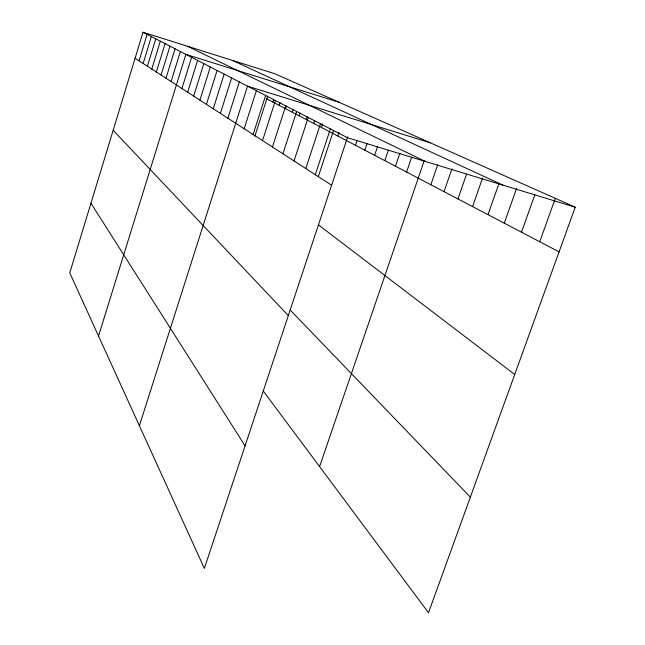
<?xml version="1.0" encoding="UTF-8"?>
<svg xmlns="http://www.w3.org/2000/svg" width="645" height="645" viewBox="0 0 645 645"><rect width="100%" height="100%" fill="white"/><g stroke="black" fill="none" stroke-linecap="round" stroke-linejoin="round"><path stroke-width="0.97" d="M263.273 391.015L428.522 612.75L575.235 207.198L274.907 73.764L143.005 32.25L69.765 272.875L204.368 568.406L347.711 136.748M139.046 60.824L147.116 34.37M143.15 63.468L151.365 36.563M147.391 66.209L155.767 38.837M151.793 69.055L160.331 41.191M156.348 71.998L165.064 43.626M161.081 75.054L169.974 46.166M165.991 78.23L175.077 48.794M171.094 81.52L180.374 51.527M98.532 336.037L185.881 54.365L339.157 102.313M181.922 88.518L191.621 57.324M187.671 92.235L197.588 60.404M193.661 96.105L203.812 63.613M199.91 100.144L210.31 66.967M206.44 104.361L217.091 70.466M213.261 108.763L224.178 74.119M220.397 113.375L231.603 77.948M227.87 118.204L239.368 81.955M139.376 425.724L247.519 86.156L430.328 142.819M244.181 128.742L256.339 90.711M253.098 134.507L265.619 95.5M254.872 136.135L267.731 96.097M272.867 102.047L273.786 99.209M262.507 140.578L275.407 100.547M279.108 105.312L280.003 102.531M272.432 146.995L285.735 105.877M285.558 108.691L286.477 105.861M292.241 112.19L293.136 109.408M282.921 153.768L296.66 111.504M299.151 115.81L300.078 112.98M306.319 119.559L307.23 116.777M294.023 160.944L308.229 117.471M313.752 123.453L314.679 120.623M305.794 168.547L320.492 123.8M321.468 127.484L322.685 123.767M315.26 174.779L330.409 128.839M318.308 176.633L333.53 130.524M337.795 136.03L339.028 132.29M355.451 145.278L357.024 140.562M364.828 150.188L367.013 143.65M374.608 155.3L377.486 146.729M384.807 160.645L388.314 150.245M395.458 166.216L399.916 153.075M406.6 172.046L411.679 157.106M319.589 466.593L424.289 160.484M430.836 184.736L437.705 164.749M444.05 191.654L451.927 168.853M457.942 198.926L466.52 174.247M472.575 206.585L482.533 178.084M487.999 214.656L499.117 183.051M504.277 223.178L516.5 188.662M521.499 232.192L534.866 194.693M539.736 241.738L555.313 198.346M575.235 207.198L347.405 137.683L143.005 32.25M232.248 60.34L502.786 185.091M187.405 46.222L425.369 161.476M266.837 98.895L559.078 251.864M135.087 58.26L331.619 185.228M318.445 224.871L514.718 374.479M290.169 310.011L470.35 497.126M113.165 130.29L288.315 315.623M90.961 203.248L245.068 445.84"/></g></svg>
